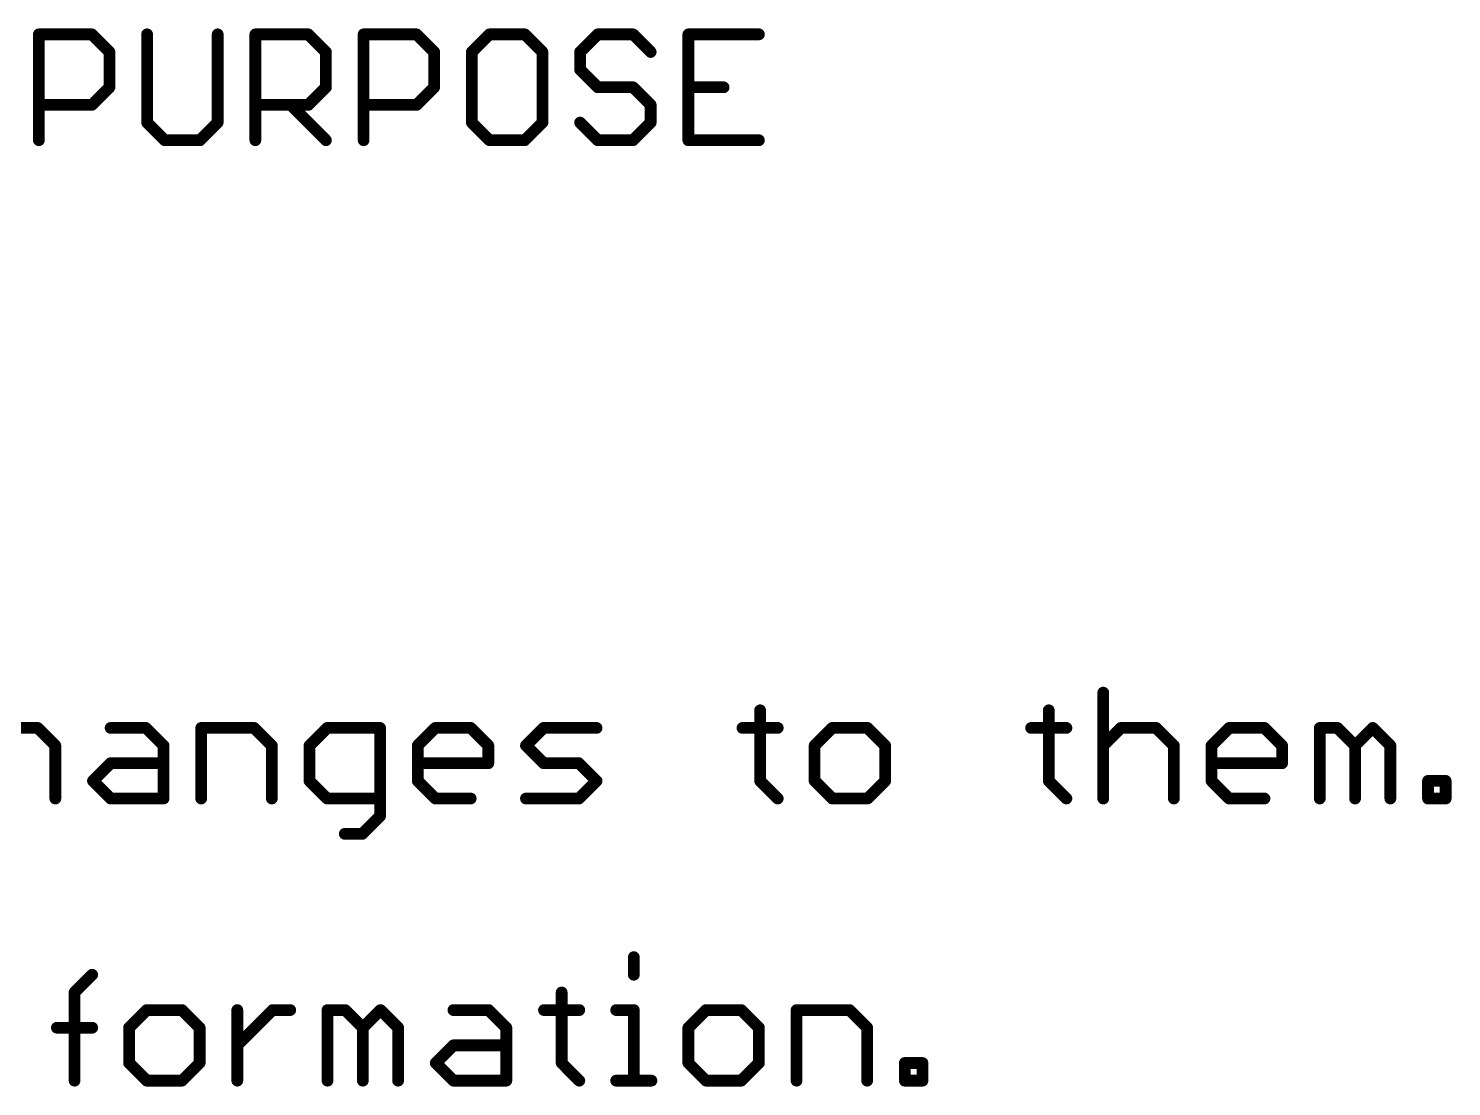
# Model space of a CAD drawing. Extents: x -20 to 130, y -23 to 56.
# Drawn here: x 114.63 to 130, y -17.4 to -5.97 of the extents above; entities that cross this region are included whole.
import ezdxf

# ---------------------------------------------------------------- set-up
doc = ezdxf.new("R2010")
doc.units = 0
doc.layers.add('1', color=22, linetype='CONTINUOUS')

msp = doc.modelspace()

# ---------------------------------------------------------------- linework, layer by layer
at = {"layer": '1', "const_width": 0.127}
for points in [[(114.7409, -7.1755), (114.7409, -6.0315)], [(114.7409, -6.0315), (115.3129, -6.0315)], [(115.3129, -6.0315), (115.5036, -6.2222)], [(115.9103, -6.0315), (115.9103, -6.9848)], [(116.673, -6.9848), (116.673, -6.0315)], [(117.0797, -7.1755), (117.0797, -6.0315)], [(117.0797, -6.0315), (117.6517, -6.0315)], [(117.6517, -6.0315), (117.8424, -6.2222)], [(118.2491, -7.1755), (118.2491, -6.0315)], [(118.2491, -6.0315), (118.8211, -6.0315)], [(118.8211, -6.0315), (119.0118, -6.2222)], [(119.6092, -6.0315), (119.4185, -6.2222)], [(119.9905, -6.0315), (119.6092, -6.0315)], [(120.1812, -6.2222), (119.9905, -6.0315)], [(120.7786, -6.0315), (120.5879, -6.2222)], [(121.1599, -6.0315), (120.7786, -6.0315)], [(121.3506, -6.2222), (121.1599, -6.0315)], [(122.52, -6.0315), (121.7573, -6.0315)], [(121.7573, -6.0315), (121.7573, -7.1755)], [(115.5036, -6.2222), (115.5036, -6.6035)], [(117.8424, -6.2222), (117.8424, -6.6035)], [(119.0118, -6.2222), (119.0118, -6.6035)], [(119.4185, -6.2222), (119.4185, -6.9848)], [(120.1812, -6.9848), (120.1812, -6.2222)], [(120.5879, -6.2222), (120.5879, -6.4129)], [(120.5879, -6.4129), (120.7786, -6.6035)], [(115.5036, -6.6035), (115.3129, -6.7942)], [(117.8424, -6.6035), (117.6517, -6.7942)], [(119.0118, -6.6035), (118.8211, -6.7942)], [(120.7786, -6.6035), (121.1599, -6.6035)], [(121.1599, -6.6035), (121.3506, -6.7942)], [(121.7573, -6.6035), (122.1386, -6.6035)], [(115.3129, -6.7942), (114.7409, -6.7942)], [(117.6517, -6.7942), (117.0797, -6.7942)], [(117.461, -6.7942), (117.8424, -7.1755)], [(118.8211, -6.7942), (118.2491, -6.7942)], [(121.3506, -6.7942), (121.3506, -6.9848)], [(115.9103, -6.9848), (116.101, -7.1755)], [(116.4823, -7.1755), (116.673, -6.9848)], [(119.4185, -6.9848), (119.6092, -7.1755)], [(119.9905, -7.1755), (120.1812, -6.9848)], [(120.7786, -7.1755), (120.5879, -6.9848)], [(121.3506, -6.9848), (121.1599, -7.1755)], [(116.101, -7.1755), (116.4823, -7.1755)], [(119.6092, -7.1755), (119.9905, -7.1755)], [(121.1599, -7.1755), (120.7786, -7.1755)], [(121.7573, -7.1755), (122.52, -7.1755)], [(126.24, -13.1435), (126.24, -14.2875)], [(122.5326, -13.3342), (122.5326, -14.0968)], [(125.651, -13.3342), (125.651, -14.0968)], [(114.3469, -13.5249), (114.7282, -13.5249)], [(114.7282, -13.5249), (114.9189, -13.7155)], [(115.5163, -13.5249), (115.8976, -13.5249)], [(115.8976, -13.5249), (116.0882, -13.7155)], [(116.495, -14.2875), (116.495, -13.5249)], [(116.495, -13.5249), (117.067, -13.5249)], [(117.067, -13.5249), (117.2576, -13.7155)], [(117.8551, -13.5249), (117.6644, -13.7155)], [(118.427, -13.5249), (117.8551, -13.5249)], [(118.427, -14.4782), (118.427, -13.5249)], [(118.8338, -13.7155), (119.0245, -13.5249)], [(119.0245, -13.5249), (119.4058, -13.5249)], [(119.4058, -13.5249), (119.5964, -13.7155)], [(120.0032, -13.7155), (120.1938, -13.5249)], [(120.1938, -13.5249), (120.7658, -13.5249)], [(122.342, -13.5249), (122.7233, -13.5249)], [(123.3122, -13.5249), (123.1216, -13.7155)], [(123.6936, -13.5249), (123.3122, -13.5249)], [(123.8842, -13.7155), (123.6936, -13.5249)], [(125.4604, -13.5249), (125.8417, -13.5249)], [(126.24, -13.7155), (126.4306, -13.5249)], [(126.4306, -13.5249), (126.812, -13.5249)], [(126.812, -13.5249), (127.0026, -13.7155)], [(127.4094, -13.7155), (127.6, -13.5249)], [(127.6, -13.5249), (127.9814, -13.5249)], [(127.9814, -13.5249), (128.172, -13.7155)], [(128.5788, -14.2875), (128.5788, -13.5249)], [(128.5788, -13.5249), (128.7694, -13.5249)], [(128.7694, -13.5249), (128.9601, -13.7155)], [(128.9601, -13.7155), (129.1507, -13.5249)], [(129.1507, -13.5249), (129.3414, -13.7155)], [(114.9189, -13.7155), (114.9189, -14.2875)], [(116.0882, -13.7155), (116.0882, -14.2875)], [(117.2576, -13.7155), (117.2576, -14.2875)], [(117.6644, -13.7155), (117.6644, -14.0968)], [(118.8338, -14.0968), (118.8338, -13.7155)], [(119.5964, -13.7155), (119.5964, -13.9062)], [(120.1938, -13.9062), (120.0032, -13.7155)], [(123.1216, -13.7155), (123.1216, -14.0968)], [(123.8842, -14.0968), (123.8842, -13.7155)], [(127.0026, -13.7155), (127.0026, -14.2875)], [(127.4094, -14.0968), (127.4094, -13.7155)], [(128.172, -13.7155), (128.172, -13.9062)], [(128.9601, -13.7155), (128.9601, -14.2875)], [(129.3414, -13.7155), (129.3414, -14.2875)], [(115.3256, -14.0968), (115.5163, -13.9062)], [(115.5163, -13.9062), (116.0882, -13.9062)], [(119.5964, -13.9062), (118.8338, -13.9062)], [(120.5752, -13.9062), (120.1938, -13.9062)], [(120.7658, -14.0968), (120.5752, -13.9062)], [(128.172, -13.9062), (127.4094, -13.9062)], [(115.5163, -14.2875), (115.3256, -14.0968)], [(117.6644, -14.0968), (117.8551, -14.2875)], [(119.0245, -14.2875), (118.8338, -14.0968)], [(120.5752, -14.2875), (120.7658, -14.0968)], [(122.5326, -14.0968), (122.7233, -14.2875)], [(123.1216, -14.0968), (123.3122, -14.2875)], [(123.6936, -14.2875), (123.8842, -14.0968)], [(125.651, -14.0968), (125.8417, -14.2875)], [(127.6, -14.2875), (127.4094, -14.0968)], [(129.7482, -14.2875), (129.7482, -14.0968)], [(129.7482, -14.0968), (129.9388, -14.0968)], [(129.9388, -14.0968), (129.9388, -14.2875)], [(116.0882, -14.2875), (115.5163, -14.2875)], [(117.8551, -14.2875), (118.427, -14.2875)], [(119.4058, -14.2875), (119.0245, -14.2875)], [(120.0032, -14.2875), (120.5752, -14.2875)], [(123.3122, -14.2875), (123.6936, -14.2875)], [(127.9814, -14.2875), (127.6, -14.2875)], [(129.9388, -14.2875), (129.7482, -14.2875)], [(118.2364, -14.6688), (118.427, -14.4782)], [(118.0457, -14.6688), (118.2364, -14.6688)], [(121.1683, -16.0009), (121.1683, -16.1915)], [(115.1265, -16.3822), (115.3171, -16.1915)], [(115.1265, -17.3355), (115.1265, -16.3822)], [(120.3888, -16.3822), (120.3888, -17.1448)], [(115.9061, -16.5729), (115.7154, -16.7635)], [(116.2874, -16.5729), (115.9061, -16.5729)], [(116.4781, -16.7635), (116.2874, -16.5729)], [(116.8848, -17.3355), (116.8848, -16.5729)], [(116.8848, -16.9542), (117.2661, -16.5729)], [(117.2661, -16.5729), (117.4568, -16.5729)], [(117.8593, -17.3355), (117.8593, -16.5729)], [(117.8593, -16.5729), (118.05, -16.5729)], [(118.05, -16.5729), (118.2406, -16.7635)], [(118.2406, -16.7635), (118.4313, -16.5729)], [(118.4313, -16.5729), (118.6219, -16.7635)], [(119.2194, -16.5729), (119.6007, -16.5729)], [(119.6007, -16.5729), (119.7913, -16.7635)], [(120.1981, -16.5729), (120.5794, -16.5729)], [(120.9777, -16.5729), (121.1683, -16.5729)], [(121.1683, -16.5729), (121.1683, -17.3355)], [(121.9479, -16.5729), (121.7573, -16.7635)], [(122.3293, -16.5729), (121.9479, -16.5729)], [(122.5199, -16.7635), (122.3293, -16.5729)], [(122.9267, -17.3355), (122.9267, -16.5729)], [(122.9267, -16.5729), (123.4987, -16.5729)], [(123.4987, -16.5729), (123.6893, -16.7635)], [(114.9358, -16.7635), (115.3171, -16.7635)], [(115.7154, -16.7635), (115.7154, -17.1448)], [(116.4781, -17.1448), (116.4781, -16.7635)], [(118.2406, -16.7635), (118.2406, -17.3355)], [(118.6219, -16.7635), (118.6219, -17.3355)], [(119.7913, -16.7635), (119.7913, -17.3355)], [(121.7573, -16.7635), (121.7573, -17.1448)], [(122.5199, -17.1448), (122.5199, -16.7635)], [(123.6893, -16.7635), (123.6893, -17.3355)], [(119.0287, -17.1448), (119.2194, -16.9542)], [(119.2194, -16.9542), (119.7913, -16.9542)], [(115.7154, -17.1448), (115.9061, -17.3355)], [(116.2874, -17.3355), (116.4781, -17.1448)], [(119.2194, -17.3355), (119.0287, -17.1448)], [(120.3888, -17.1448), (120.5794, -17.3355)], [(121.7573, -17.1448), (121.9479, -17.3355)], [(122.3293, -17.3355), (122.5199, -17.1448)], [(124.0961, -17.3355), (124.0961, -17.1448)], [(124.0961, -17.1448), (124.2867, -17.1448)], [(124.2867, -17.1448), (124.2867, -17.3355)], [(115.9061, -17.3355), (116.2874, -17.3355)], [(119.7913, -17.3355), (119.2194, -17.3355)], [(120.9777, -17.3355), (121.359, -17.3355)], [(121.9479, -17.3355), (122.3293, -17.3355)], [(124.2867, -17.3355), (124.0961, -17.3355)]]:
    msp.add_lwpolyline(points, dxfattribs=at)
at = {"layer": '1', "const_width": 0.0635}
for points in [[(114.7727, -6.0315, 1), (114.7092, -6.0315)], [(114.7409, -5.9998, 1), (114.7409, -6.0633)], [(115.3354, -6.0091, 1), (115.2905, -6.054)], [(115.3129, -6.0633, 1), (115.3129, -5.9998)], [(115.9421, -6.0315, 1), (115.8786, -6.0315)], [(116.7047, -6.0315, 1), (116.6412, -6.0315)], [(117.1115, -6.0315, 1), (117.048, -6.0315)], [(117.0797, -5.9998, 1), (117.0797, -6.0633)], [(117.6742, -6.0091, 1), (117.6293, -6.054)], [(117.6517, -6.0633, 1), (117.6517, -5.9998)], [(118.2809, -6.0315, 1), (118.2174, -6.0315)], [(118.2491, -5.9998, 1), (118.2491, -6.0633)], [(118.8436, -6.0091, 1), (118.7987, -6.054)], [(118.8211, -6.0633, 1), (118.8211, -5.9998)], [(119.6092, -5.9998, 1), (119.6092, -6.0633)], [(119.6316, -6.054, 1), (119.5867, -6.0091)], [(120.013, -6.0091, 1), (119.968, -6.054)], [(119.9905, -6.0633, 1), (119.9905, -5.9998)], [(120.7786, -5.9998, 1), (120.7786, -6.0633)], [(120.801, -6.054, 1), (120.7561, -6.0091)], [(121.1823, -6.0091, 1), (121.1374, -6.054)], [(121.1599, -6.0633, 1), (121.1599, -5.9998)], [(121.7573, -5.9998, 1), (121.7573, -6.0633)], [(121.7891, -6.0315, 1), (121.7256, -6.0315)], [(122.52, -6.0633, 1), (122.52, -5.9998)], [(115.5353, -6.2222, 1), (115.4718, -6.2222)], [(115.4811, -6.2446, 1), (115.526, -6.1997)], [(117.8741, -6.2222, 1), (117.8106, -6.2222)], [(117.8199, -6.2446, 1), (117.8648, -6.1997)], [(119.0435, -6.2222, 1), (118.98, -6.2222)], [(118.9893, -6.2446, 1), (119.0342, -6.1997)], [(119.4503, -6.2222, 1), (119.3868, -6.2222)], [(119.3961, -6.1997, 1), (119.441, -6.2446)], [(120.2129, -6.2222, 1), (120.1494, -6.2222)], [(120.1587, -6.2446, 1), (120.2036, -6.1997)], [(120.6197, -6.2222, 1), (120.5562, -6.2222)], [(120.5655, -6.1997, 1), (120.6104, -6.2446)], [(121.3281, -6.2446, 1), (121.373, -6.1997)], [(120.6104, -6.3904, 1), (120.5655, -6.4353)], [(120.5562, -6.4129, 1), (120.6197, -6.4129)], [(115.4718, -6.6035, 1), (115.5353, -6.6035)], [(115.526, -6.626, 1), (115.4811, -6.5811)], [(117.8106, -6.6035, 1), (117.8741, -6.6035)], [(117.8648, -6.626, 1), (117.8199, -6.5811)], [(118.98, -6.6035, 1), (119.0435, -6.6035)], [(119.0342, -6.626, 1), (118.9893, -6.5811)], [(120.7786, -6.5718, 1), (120.7786, -6.6353)], [(120.7561, -6.626, 1), (120.801, -6.5811)], [(121.1823, -6.5811, 1), (121.1374, -6.626)], [(121.1599, -6.6353, 1), (121.1599, -6.5718)], [(121.7573, -6.5718, 1), (121.7573, -6.6353)], [(122.1386, -6.6353, 1), (122.1386, -6.5718)], [(114.7409, -6.7624, 1), (114.7409, -6.8259)], [(115.2905, -6.7717, 1), (115.3354, -6.8166)], [(115.3129, -6.8259, 1), (115.3129, -6.7624)], [(117.0797, -6.7624, 1), (117.0797, -6.8259)], [(117.4835, -6.7717, 1), (117.4386, -6.8166)], [(117.6293, -6.7717, 1), (117.6742, -6.8166)], [(117.6517, -6.8259, 1), (117.6517, -6.7624)], [(118.2491, -6.7624, 1), (118.2491, -6.8259)], [(118.7987, -6.7717, 1), (118.8436, -6.8166)], [(118.8211, -6.8259, 1), (118.8211, -6.7624)], [(121.3823, -6.7942, 1), (121.3188, -6.7942)], [(121.3281, -6.8166, 1), (121.373, -6.7717)], [(115.9328, -6.9624, 1), (115.8879, -7.0073)], [(115.8786, -6.9848, 1), (115.9421, -6.9848)], [(116.6412, -6.9848, 1), (116.7047, -6.9848)], [(116.6954, -7.0073, 1), (116.6505, -6.9624)], [(119.3868, -6.9848, 1), (119.4503, -6.9848)], [(119.441, -6.9624, 1), (119.3961, -7.0073)], [(120.1494, -6.9848, 1), (120.2129, -6.9848)], [(120.2036, -7.0073, 1), (120.1587, -6.9624)], [(120.6104, -6.9624, 1), (120.5655, -7.0073)], [(121.3188, -6.9848, 1), (121.3823, -6.9848)], [(121.373, -7.0073, 1), (121.3281, -6.9624)], [(114.7092, -7.1755, 1), (114.7727, -7.1755)], [(116.101, -7.1438, 1), (116.101, -7.2073)], [(116.0785, -7.198, 1), (116.1234, -7.153)], [(116.4599, -7.153, 1), (116.5048, -7.198)], [(116.4823, -7.2073, 1), (116.4823, -7.1438)], [(117.048, -7.1755, 1), (117.1115, -7.1755)], [(117.8199, -7.198, 1), (117.8648, -7.153)], [(118.2174, -7.1755, 1), (118.2809, -7.1755)], [(119.6092, -7.1438, 1), (119.6092, -7.2073)], [(119.5867, -7.198, 1), (119.6316, -7.153)], [(119.968, -7.153, 1), (120.013, -7.198)], [(119.9905, -7.2073, 1), (119.9905, -7.1438)], [(120.7786, -7.1438, 1), (120.7786, -7.2073)], [(120.7561, -7.198, 1), (120.801, -7.153)], [(121.1374, -7.153, 1), (121.1823, -7.198)], [(121.1599, -7.2073, 1), (121.1599, -7.1438)], [(121.7573, -7.1438, 1), (121.7573, -7.2073)], [(121.7256, -7.1755, 1), (121.7891, -7.1755)], [(122.52, -7.2073, 1), (122.52, -7.1438)], [(126.2717, -13.1435, 1), (126.2082, -13.1435)], [(122.5644, -13.3342, 1), (122.5009, -13.3342)], [(125.6828, -13.3342, 1), (125.6193, -13.3342)], [(114.7506, -13.5024, 1), (114.7057, -13.5473)], [(114.7282, -13.5566, 1), (114.7282, -13.4931)], [(115.5163, -13.4931, 1), (115.5163, -13.5566)], [(115.92, -13.5024, 1), (115.8751, -13.5473)], [(115.8976, -13.5566, 1), (115.8976, -13.4931)], [(116.5267, -13.5249, 1), (116.4632, -13.5249)], [(116.495, -13.4931, 1), (116.495, -13.5566)], [(117.0894, -13.5024, 1), (117.0445, -13.5473)], [(117.067, -13.5566, 1), (117.067, -13.4931)], [(117.8551, -13.4931, 1), (117.8551, -13.5566)], [(117.8775, -13.5473, 1), (117.8326, -13.5024)], [(118.4588, -13.5249, 1), (118.3953, -13.5249)], [(118.427, -13.5566, 1), (118.427, -13.4931)], [(119.0245, -13.4931, 1), (119.0245, -13.5566)], [(119.0469, -13.5473, 1), (119.002, -13.5024)], [(119.4282, -13.5024, 1), (119.3833, -13.5473)], [(119.4058, -13.5566, 1), (119.4058, -13.4931)], [(120.1938, -13.4931, 1), (120.1938, -13.5566)], [(120.2163, -13.5473, 1), (120.1714, -13.5024)], [(120.7658, -13.5566, 1), (120.7658, -13.4931)], [(122.342, -13.4931, 1), (122.342, -13.5566)], [(122.7233, -13.5566, 1), (122.7233, -13.4931)], [(123.3122, -13.4931, 1), (123.3122, -13.5566)], [(123.3347, -13.5473, 1), (123.2898, -13.5024)], [(123.716, -13.5024, 1), (123.6711, -13.5473)], [(123.6936, -13.5566, 1), (123.6936, -13.4931)], [(125.4604, -13.4931, 1), (125.4604, -13.5566)], [(125.8417, -13.5566, 1), (125.8417, -13.4931)], [(126.4306, -13.4931, 1), (126.4306, -13.5566)], [(126.4531, -13.5473, 1), (126.4082, -13.5024)], [(126.8344, -13.5024, 1), (126.7895, -13.5473)], [(126.812, -13.5566, 1), (126.812, -13.4931)], [(127.6, -13.4931, 1), (127.6, -13.5566)], [(127.6225, -13.5473, 1), (127.5776, -13.5024)], [(128.0038, -13.5024, 1), (127.9589, -13.5473)], [(127.9814, -13.5566, 1), (127.9814, -13.4931)], [(128.6105, -13.5249, 1), (128.547, -13.5249)], [(128.5788, -13.4931, 1), (128.5788, -13.5566)], [(128.7919, -13.5024, 1), (128.747, -13.5473)], [(128.7694, -13.5566, 1), (128.7694, -13.4931)], [(129.1732, -13.5024, 1), (129.1283, -13.5473)], [(129.1732, -13.5473, 1), (129.1283, -13.5024)], [(114.9506, -13.7155, 1), (114.8871, -13.7155)], [(114.8964, -13.738, 1), (114.9413, -13.6931)], [(116.12, -13.7155, 1), (116.0565, -13.7155)], [(116.0658, -13.738, 1), (116.1107, -13.6931)], [(117.2894, -13.7155, 1), (117.2259, -13.7155)], [(117.2352, -13.738, 1), (117.2801, -13.6931)], [(117.6961, -13.7155, 1), (117.6326, -13.7155)], [(117.6419, -13.6931, 1), (117.6868, -13.738)], [(118.8655, -13.7155, 1), (118.802, -13.7155)], [(118.8113, -13.6931, 1), (118.8562, -13.738)], [(119.6282, -13.7155, 1), (119.5647, -13.7155)], [(119.574, -13.738, 1), (119.6189, -13.6931)], [(120.0256, -13.6931, 1), (119.9807, -13.738)], [(119.9807, -13.6931, 1), (120.0256, -13.738)], [(123.1533, -13.7155, 1), (123.0898, -13.7155)], [(123.0991, -13.6931, 1), (123.144, -13.738)], [(123.916, -13.7155, 1), (123.8525, -13.7155)], [(123.8618, -13.738, 1), (123.9067, -13.6931)], [(126.2175, -13.6931, 1), (126.2624, -13.738)], [(127.0344, -13.7155, 1), (126.9709, -13.7155)], [(126.9802, -13.738, 1), (127.0251, -13.6931)], [(127.4411, -13.7155, 1), (127.3776, -13.7155)], [(127.3869, -13.6931, 1), (127.4318, -13.738)], [(128.2038, -13.7155, 1), (128.1403, -13.7155)], [(128.1496, -13.738, 1), (128.1945, -13.6931)], [(128.9918, -13.7155, 1), (128.9283, -13.7155)], [(128.9376, -13.6931, 1), (128.9825, -13.738)], [(128.9376, -13.738, 1), (128.9825, -13.6931)], [(129.3732, -13.7155, 1), (129.3097, -13.7155)], [(129.319, -13.738, 1), (129.3639, -13.6931)], [(115.5163, -13.8744, 1), (115.5163, -13.9379)], [(115.5387, -13.9286, 1), (115.4938, -13.8837)], [(116.0882, -13.9379, 1), (116.0882, -13.8744)], [(118.8338, -13.8744, 1), (118.8338, -13.9379)], [(119.5647, -13.9062, 1), (119.6282, -13.9062)], [(119.5964, -13.9379, 1), (119.5964, -13.8744)], [(120.1938, -13.8744, 1), (120.1938, -13.9379)], [(120.1714, -13.9286, 1), (120.2163, -13.8837)], [(120.5976, -13.8837, 1), (120.5527, -13.9286)], [(120.5752, -13.9379, 1), (120.5752, -13.8744)], [(127.4094, -13.8744, 1), (127.4094, -13.9379)], [(128.1403, -13.9062, 1), (128.2038, -13.9062)], [(128.172, -13.9379, 1), (128.172, -13.8744)], [(115.348, -14.0744, 1), (115.3031, -14.1193)], [(115.3031, -14.0744, 1), (115.348, -14.1193)], [(117.6326, -14.0968, 1), (117.6961, -14.0968)], [(117.6868, -14.0744, 1), (117.6419, -14.1193)], [(118.8562, -14.0744, 1), (118.8113, -14.1193)], [(118.802, -14.0968, 1), (118.8655, -14.0968)], [(120.7883, -14.1193, 1), (120.7434, -14.0744)], [(120.7434, -14.1193, 1), (120.7883, -14.0744)], [(122.5009, -14.0968, 1), (122.5644, -14.0968)], [(122.5551, -14.0744, 1), (122.5102, -14.1193)], [(123.0898, -14.0968, 1), (123.1533, -14.0968)], [(123.144, -14.0744, 1), (123.0991, -14.1193)], [(123.8525, -14.0968, 1), (123.916, -14.0968)], [(123.9067, -14.1193, 1), (123.8618, -14.0744)], [(125.6193, -14.0968, 1), (125.6828, -14.0968)], [(125.6735, -14.0744, 1), (125.6286, -14.1193)], [(127.3776, -14.0968, 1), (127.4411, -14.0968)], [(127.4318, -14.0744, 1), (127.3869, -14.1193)], [(129.7799, -14.0968, 1), (129.7164, -14.0968)], [(129.7482, -14.0651, 1), (129.7482, -14.1286)], [(129.9706, -14.0968, 1), (129.9071, -14.0968)], [(129.9388, -14.1286, 1), (129.9388, -14.0651)], [(114.8871, -14.2875, 1), (114.9506, -14.2875)], [(115.5163, -14.2558, 1), (115.5163, -14.3193)], [(115.4938, -14.31, 1), (115.5387, -14.265)], [(116.0565, -14.2875, 1), (116.12, -14.2875)], [(116.0882, -14.3193, 1), (116.0882, -14.2558)], [(116.4632, -14.2875, 1), (116.5267, -14.2875)], [(117.2259, -14.2875, 1), (117.2894, -14.2875)], [(117.8551, -14.2558, 1), (117.8551, -14.3193)], [(117.8326, -14.31, 1), (117.8775, -14.265)], [(118.427, -14.3193, 1), (118.427, -14.2558)], [(119.0245, -14.2558, 1), (119.0245, -14.3193)], [(119.002, -14.31, 1), (119.0469, -14.265)], [(119.4058, -14.3193, 1), (119.4058, -14.2558)], [(120.0032, -14.2558, 1), (120.0032, -14.3193)], [(120.5527, -14.265, 1), (120.5976, -14.31)], [(120.5752, -14.3193, 1), (120.5752, -14.2558)], [(122.7009, -14.31, 1), (122.7458, -14.265)], [(123.3122, -14.2558, 1), (123.3122, -14.3193)], [(123.2898, -14.31, 1), (123.3347, -14.265)], [(123.6711, -14.265, 1), (123.716, -14.31)], [(123.6936, -14.3193, 1), (123.6936, -14.2558)], [(125.8192, -14.31, 1), (125.8641, -14.265)], [(126.2082, -14.2875, 1), (126.2717, -14.2875)], [(126.9709, -14.2875, 1), (127.0344, -14.2875)], [(127.6, -14.2558, 1), (127.6, -14.3193)], [(127.5776, -14.31, 1), (127.6225, -14.265)], [(127.9814, -14.3193, 1), (127.9814, -14.2558)], [(128.547, -14.2875, 1), (128.6105, -14.2875)], [(128.9283, -14.2875, 1), (128.9918, -14.2875)], [(129.3097, -14.2875, 1), (129.3732, -14.2875)], [(129.7482, -14.2558, 1), (129.7482, -14.3193)], [(129.7164, -14.2875, 1), (129.7799, -14.2875)], [(129.9071, -14.2875, 1), (129.9706, -14.2875)], [(129.9388, -14.3193, 1), (129.9388, -14.2558)], [(118.3953, -14.4782, 1), (118.4588, -14.4782)], [(118.4495, -14.5006, 1), (118.4046, -14.4557)], [(118.0457, -14.6371, 1), (118.0457, -14.7006)], [(118.2139, -14.6464, 1), (118.2588, -14.6913)], [(118.2364, -14.7006, 1), (118.2364, -14.6371)], [(121.2001, -16.0009, 1), (121.1366, -16.0009)], [(115.3396, -16.214, 1), (115.2947, -16.1691)], [(121.1366, -16.1915, 1), (121.2001, -16.1915)], [(115.1582, -16.3822, 1), (115.0947, -16.3822)], [(115.104, -16.3597, 1), (115.1489, -16.4046)], [(120.4205, -16.3822, 1), (120.357, -16.3822)], [(115.9061, -16.5411, 1), (115.9061, -16.6046)], [(115.9285, -16.5953, 1), (115.8836, -16.5504)], [(116.3098, -16.5504, 1), (116.2649, -16.5953)], [(116.2874, -16.6046, 1), (116.2874, -16.5411)], [(116.9165, -16.5729, 1), (116.853, -16.5729)], [(117.2661, -16.5411, 1), (117.2661, -16.6046)], [(117.2886, -16.5953, 1), (117.2437, -16.5504)], [(117.4568, -16.6046, 1), (117.4568, -16.5411)], [(117.891, -16.5729, 1), (117.8275, -16.5729)], [(117.8593, -16.5411, 1), (117.8593, -16.6046)], [(118.0724, -16.5504, 1), (118.0275, -16.5953)], [(118.05, -16.6046, 1), (118.05, -16.5411)], [(118.4537, -16.5504, 1), (118.4088, -16.5953)], [(118.4537, -16.5953, 1), (118.4088, -16.5504)], [(119.2194, -16.5411, 1), (119.2194, -16.6046)], [(119.6231, -16.5504, 1), (119.5782, -16.5953)], [(119.6007, -16.6046, 1), (119.6007, -16.5411)], [(120.1981, -16.5411, 1), (120.1981, -16.6046)], [(120.5794, -16.6046, 1), (120.5794, -16.5411)], [(120.9777, -16.5411, 1), (120.9777, -16.6046)], [(121.2001, -16.5729, 1), (121.1366, -16.5729)], [(121.1683, -16.6046, 1), (121.1683, -16.5411)], [(121.9479, -16.5411, 1), (121.9479, -16.6046)], [(121.9704, -16.5953, 1), (121.9255, -16.5504)], [(122.3517, -16.5504, 1), (122.3068, -16.5953)], [(122.3293, -16.6046, 1), (122.3293, -16.5411)], [(122.9584, -16.5729, 1), (122.8949, -16.5729)], [(122.9267, -16.5411, 1), (122.9267, -16.6046)], [(123.5211, -16.5504, 1), (123.4762, -16.5953)], [(123.4987, -16.6046, 1), (123.4987, -16.5411)], [(114.9358, -16.7318, 1), (114.9358, -16.7953)], [(115.3171, -16.7953, 1), (115.3171, -16.7318)], [(115.7472, -16.7635, 1), (115.6837, -16.7635)], [(115.6929, -16.7411, 1), (115.7379, -16.786)], [(116.5098, -16.7635, 1), (116.4463, -16.7635)], [(116.4556, -16.786, 1), (116.5005, -16.7411)], [(118.2724, -16.7635, 1), (118.2089, -16.7635)], [(118.2182, -16.7411, 1), (118.2631, -16.786)], [(118.2182, -16.786, 1), (118.2631, -16.7411)], [(118.6537, -16.7635, 1), (118.5902, -16.7635)], [(118.5995, -16.786, 1), (118.6444, -16.7411)], [(119.8231, -16.7635, 1), (119.7596, -16.7635)], [(119.7689, -16.786, 1), (119.8138, -16.7411)], [(121.789, -16.7635, 1), (121.7255, -16.7635)], [(121.7348, -16.7411, 1), (121.7797, -16.786)], [(122.5517, -16.7635, 1), (122.4882, -16.7635)], [(122.4975, -16.786, 1), (122.5424, -16.7411)], [(123.7211, -16.7635, 1), (123.6576, -16.7635)], [(123.6669, -16.786, 1), (123.7118, -16.7411)], [(116.8623, -16.9317, 1), (116.9072, -16.9766)], [(119.2194, -16.9224, 1), (119.2194, -16.9859)], [(119.2418, -16.9766, 1), (119.1969, -16.9317)], [(119.7913, -16.9859, 1), (119.7913, -16.9224)], [(115.7379, -17.1224, 1), (115.6929, -17.1673)], [(115.6837, -17.1448, 1), (115.7472, -17.1448)], [(116.4463, -17.1448, 1), (116.5098, -17.1448)], [(116.5005, -17.1673, 1), (116.4556, -17.1224)], [(119.0511, -17.1224, 1), (119.0062, -17.1673)], [(119.0062, -17.1224, 1), (119.0511, -17.1673)], [(120.357, -17.1448, 1), (120.4205, -17.1448)], [(120.4112, -17.1224, 1), (120.3663, -17.1673)], [(121.7255, -17.1448, 1), (121.789, -17.1448)], [(121.7797, -17.1224, 1), (121.7348, -17.1673)], [(122.4882, -17.1448, 1), (122.5517, -17.1448)], [(122.5424, -17.1673, 1), (122.4975, -17.1224)], [(124.1278, -17.1448, 1), (124.0643, -17.1448)], [(124.0961, -17.1131, 1), (124.0961, -17.1766)], [(124.3185, -17.1448, 1), (124.255, -17.1448)], [(124.2867, -17.1766, 1), (124.2867, -17.1131)], [(115.0947, -17.3355, 1), (115.1582, -17.3355)], [(115.9061, -17.3038, 1), (115.9061, -17.3672)], [(115.8836, -17.358, 1), (115.9285, -17.313)], [(116.2649, -17.313, 1), (116.3098, -17.358)], [(116.2874, -17.3672, 1), (116.2874, -17.3038)], [(116.853, -17.3355, 1), (116.9165, -17.3355)], [(117.8275, -17.3355, 1), (117.891, -17.3355)], [(118.2089, -17.3355, 1), (118.2724, -17.3355)], [(118.5902, -17.3355, 1), (118.6537, -17.3355)], [(119.2194, -17.3038, 1), (119.2194, -17.3672)], [(119.1969, -17.358, 1), (119.2418, -17.313)], [(119.7596, -17.3355, 1), (119.8231, -17.3355)], [(119.7913, -17.3672, 1), (119.7913, -17.3038)], [(120.557, -17.358, 1), (120.6019, -17.313)], [(120.9777, -17.3038, 1), (120.9777, -17.3672)], [(121.1366, -17.3355, 1), (121.2001, -17.3355)], [(121.359, -17.3672, 1), (121.359, -17.3038)], [(121.9479, -17.3038, 1), (121.9479, -17.3672)], [(121.9255, -17.358, 1), (121.9704, -17.313)], [(122.3068, -17.313, 1), (122.3517, -17.358)], [(122.3293, -17.3672, 1), (122.3293, -17.3038)], [(122.8949, -17.3355, 1), (122.9584, -17.3355)], [(123.6576, -17.3355, 1), (123.7211, -17.3355)], [(124.0643, -17.3355, 1), (124.1278, -17.3355)], [(124.0961, -17.3038, 1), (124.0961, -17.3672)], [(124.255, -17.3355, 1), (124.3185, -17.3355)], [(124.2867, -17.3672, 1), (124.2867, -17.3038)]]:
    msp.add_lwpolyline(points, format="xyb", dxfattribs=at)

doc.saveas('drawing.dxf')
